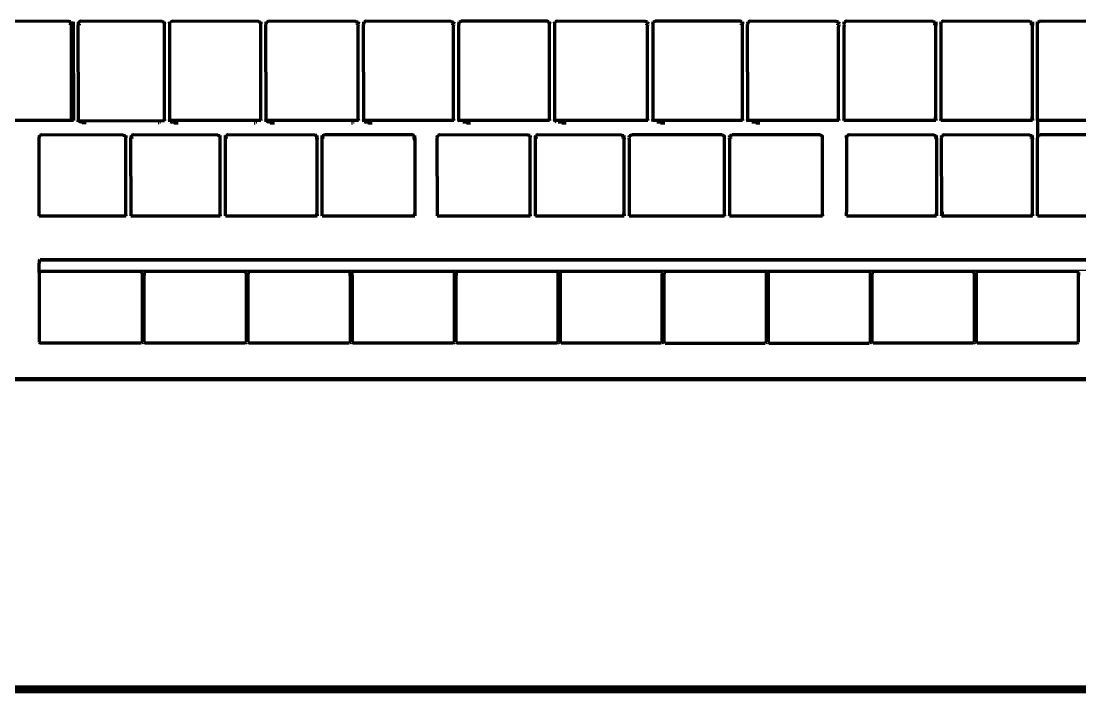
# Model space of a CAD drawing. Header units: millimetres. Extents: x 4307 to 31003, y 2809 to 20009.
# Drawn here: x 11537.9 to 11681.6, y 9454 to 9545 of the extents above; entities that cross this region are included whole.
import ezdxf

# ---------------------------------------------------------------- set-up
doc = ezdxf.new("R2010")
doc.units = ezdxf.units.MM
doc.layers.add('ProfileEdges', color=7, linetype='Continuous')

msp = doc.modelspace()

# ---------------------------------------------------------------- linework, layer by layer
for p, q in [((11544.31, 9544.88), (11544.56, 9544.88)), ((11544.56, 9544.88), (11544.93, 9544.88)), ((11545.68, 9544.88), (11545.6, 9544.88)), ((11545.94, 9544.88), (11545.68, 9544.88)), ((11557.24, 9544.88), (11556.98, 9544.88)), ((11557.33, 9544.88), (11557.24, 9544.88)), ((11558.01, 9544.88), (11558.1, 9544.88)), ((11570.06, 9544.88), (11570.31, 9544.88)), ((11570.31, 9544.88), (11570.4, 9544.88)), ((11571.08, 9544.88), (11571.17, 9544.88)), ((11583.3, 9544.88), (11583.56, 9544.88)), ((11583.56, 9544.88), (11583.64, 9544.88)), ((11584.33, 9544.88), (11584.41, 9544.88)), ((11584.41, 9544.88), (11584.67, 9544.88)), ((11596.23, 9544.88), (11596.49, 9544.88)), ((11596.49, 9544.88), (11596.58, 9544.88)), ((11597.26, 9544.88), (11597.35, 9544.88)), ((11597.35, 9544.88), (11597.6, 9544.88)), ((11609.24, 9544.88), (11609.5, 9544.88)), ((11609.5, 9544.88), (11609.58, 9544.88)), ((11610.27, 9544.88), (11610.36, 9544.88)), ((11610.36, 9544.88), (11610.61, 9544.88)), ((11622.56, 9544.88), (11622.82, 9544.88)), ((11622.82, 9544.88), (11622.91, 9544.88)), ((11623.59, 9544.88), (11623.68, 9544.88)), ((11623.68, 9544.88), (11623.93, 9544.88)), ((11635.43, 9544.88), (11635.68, 9544.88)), ((11635.68, 9544.88), (11635.77, 9544.88)), ((11636.46, 9544.88), (11636.54, 9544.88)), ((11636.54, 9544.88), (11636.8, 9544.88)), ((11648.5, 9544.88), (11648.76, 9544.88)), ((11648.76, 9544.88), (11648.84, 9544.88)), ((11649.53, 9544.88), (11649.61, 9544.88)), ((11649.61, 9544.88), (11649.87, 9544.88)), ((11661.66, 9544.88), (11661.81, 9544.88)), ((11661.87, 9544.86), (11662, 9544.88)), ((11662.69, 9544.88), (11662.77, 9544.88)), ((11662.77, 9544.88), (11663.03, 9544.88)), ((11674.78, 9544.88), (11674.93, 9544.88)), ((11674.99, 9544.86), (11675.12, 9544.88)), ((11675.8, 9544.88), (11675.89, 9544.88)), ((11675.89, 9544.88), (11676.15, 9544.88)), ((11544.63, 9544.54), (11544.31, 9544.54)), ((11544.93, 9544.54), (11544.63, 9544.54)), ((11545.6, 9544.54), (11545.94, 9544.54)), ((11557.24, 9544.54), (11557.33, 9544.54)), ((11570.4, 9544.54), (11570.31, 9544.54)), ((11583.64, 9544.54), (11583.3, 9544.54)), ((11596.58, 9544.54), (11596.23, 9544.54)), ((11597.35, 9544.54), (11597.26, 9544.54)), ((11609.58, 9544.54), (11609.5, 9544.54)), ((11622.91, 9544.54), (11622.56, 9544.54)), ((11623.68, 9544.54), (11623.59, 9544.54)), ((11635.77, 9544.54), (11635.43, 9544.54)), ((11636.54, 9544.54), (11636.46, 9544.54)), ((11648.84, 9544.54), (11648.5, 9544.54)), ((11649.62, 9544.54), (11649.53, 9544.54)), ((11661.93, 9544.54), (11661.66, 9544.54)), ((11662, 9544.54), (11661.93, 9544.54)), ((11675.05, 9544.54), (11674.78, 9544.54)), ((11675.12, 9544.54), (11675.05, 9544.54)), ((11675.89, 9544.54), (11675.8, 9544.54)), ((11540.38, 9529.48), (11540.29, 9529.48)), ((11540.29, 9529.15), (11540.38, 9529.15)), ((11551.72, 9529.52), (11540.38, 9529.48)), ((11552.07, 9529.48), (11551.98, 9529.48)), ((11551.98, 9529.15), (11552.07, 9529.15)), ((11552.84, 9529.48), (11552.75, 9529.48)), ((11552.75, 9529.15), (11553.09, 9529.15)), ((11564.55, 9529.52), (11552.84, 9529.48)), ((11564.89, 9529.48), (11564.81, 9529.48)), ((11564.81, 9529.15), (11564.89, 9529.15)), ((11565.66, 9529.48), (11565.58, 9529.48)), ((11565.58, 9529.15), (11565.92, 9529.15)), ((11577.68, 9529.52), (11565.66, 9529.48)), ((11578.02, 9529.48), (11577.94, 9529.48)), ((11577.94, 9529.15), (11578.02, 9529.15)), ((11578.79, 9529.48), (11578.71, 9529.48)), ((11578.71, 9529.15), (11579.05, 9529.15)), ((11591.21, 9529.48), (11578.79, 9529.48)), ((11591.29, 9529.48), (11591.21, 9529.48)), ((11591.22, 9529.15), (11591.29, 9529.15)), ((11594.41, 9529.48), (11594.33, 9529.48)), ((11606.63, 9529.52), (11594.41, 9529.48)), ((11606.97, 9529.48), (11606.89, 9529.48)), ((11606.89, 9529.15), (11606.97, 9529.15)), ((11607.74, 9529.48), (11607.66, 9529.48)), ((11607.66, 9529.15), (11608, 9529.15)), ((11619.36, 9529.52), (11607.74, 9529.48)), ((11619.36, 9529.15), (11619.65, 9529.15)), ((11619.7, 9529.48), (11619.62, 9529.48)), ((11619.65, 9529.15), (11619.7, 9529.15)), ((11620.48, 9529.48), (11620.39, 9529.48)), ((11620.39, 9529.15), (11620.48, 9529.15)), ((11633.24, 9529.48), (11620.48, 9529.48)), ((11633.33, 9529.48), (11633.24, 9529.48)), ((11634.1, 9529.48), (11634.01, 9529.48)), ((11634.01, 9529.15), (11634.36, 9529.15)), ((11646.56, 9529.48), (11634.1, 9529.48)), ((11646.64, 9529.48), (11646.56, 9529.48)), ((11649.97, 9529.48), (11649.89, 9529.48)), ((11649.89, 9529.15), (11649.97, 9529.15)), ((11661.77, 9529.52), (11649.97, 9529.48)), ((11661.77, 9529.15), (11662.06, 9529.15)), ((11662.11, 9529.48), (11662.02, 9529.48)), ((11662.06, 9529.15), (11662.11, 9529.15)), ((11662.88, 9529.48), (11662.79, 9529.48)), ((11662.79, 9529.15), (11662.88, 9529.15)), ((11674.78, 9529.52), (11662.88, 9529.48)), ((11674.78, 9529.15), (11675.07, 9529.15)), ((11675.12, 9529.48), (11675.03, 9529.48)), ((11675.07, 9529.15), (11675.12, 9529.15)), ((11675.8, 9529.48), (11675.89, 9529.48)), ((11675.8, 9529.15), (11675.89, 9529.15)), ((11675.89, 9529.48), (11687.79, 9529.48)), ((11540.43, 9511.33), (11540.43, 9512.47)), ((11540.43, 9512.47), (11742.2, 9512.47)), ((11742.2, 9511.14), (11540.43, 9511.14)), ((11540.43, 9511.14), (11540.43, 9511.04))]:
    msp.add_line(p, q)
at = {"layer": 'ProfileEdges', "lineweight": 211}
for p, q in [((11544.31, 9544.92), (11533.14, 9544.97)), ((11544.56, 9544.88), (11544.31, 9544.92)), ((11544.63, 9544.62), (11544.56, 9544.88)), ((11544.93, 9544.88), (11544.93, 9544.54)), ((11545.6, 9544.88), (11545.62, 9544.62)), ((11545.62, 9544.62), (11545.68, 9544.88)), ((11545.94, 9544.97), (11545.68, 9544.88)), ((11556.98, 9544.92), (11545.94, 9544.97)), ((11556.98, 9544.92), (11557.24, 9544.88)), ((11557.24, 9544.88), (11557.3, 9544.62)), ((11557.3, 9544.62), (11557.33, 9544.88)), ((11558.03, 9544.62), (11558.01, 9544.88)), ((11558.03, 9544.62), (11558.1, 9544.88)), ((11558.1, 9544.88), (11558.2, 9544.88)), ((11558.35, 9544.97), (11558.2, 9544.88)), ((11570.06, 9544.92), (11558.35, 9544.97)), ((11570.06, 9544.92), (11570.31, 9544.88)), ((11570.31, 9544.88), (11570.38, 9544.62)), ((11570.4, 9544.88), (11570.38, 9544.62)), ((11571.08, 9544.88), (11571.1, 9544.62)), ((11571.1, 9544.62), (11571.17, 9544.88)), ((11571.17, 9544.88), (11571.27, 9544.88)), ((11571.43, 9544.97), (11571.27, 9544.88)), ((11583.3, 9544.92), (11571.43, 9544.97)), ((11583.3, 9544.92), (11583.56, 9544.88)), ((11583.56, 9544.88), (11583.62, 9544.62)), ((11583.64, 9544.88), (11583.62, 9544.62)), ((11584.33, 9544.88), (11584.35, 9544.62)), ((11584.35, 9544.62), (11584.41, 9544.88)), ((11584.67, 9544.97), (11584.41, 9544.88)), ((11596.23, 9544.92), (11584.67, 9544.97)), ((11596.23, 9544.92), (11596.49, 9544.88)), ((11596.49, 9544.88), (11596.55, 9544.62)), ((11596.58, 9544.88), (11596.55, 9544.62)), ((11597.26, 9544.88), (11597.28, 9544.62)), ((11597.28, 9544.62), (11597.35, 9544.88)), ((11597.35, 9544.88), (11597.6, 9544.97)), ((11609.24, 9544.97), (11597.6, 9544.97)), ((11609.5, 9544.88), (11609.24, 9544.97)), ((11609.56, 9544.62), (11609.5, 9544.88)), ((11609.58, 9544.88), (11609.56, 9544.62)), ((11610.29, 9544.62), (11610.27, 9544.88)), ((11610.29, 9544.62), (11610.36, 9544.88)), ((11610.61, 9544.97), (11610.36, 9544.88)), ((11622.56, 9544.92), (11610.61, 9544.97)), ((11622.82, 9544.88), (11622.56, 9544.92)), ((11622.82, 9544.88), (11622.89, 9544.62)), ((11622.91, 9544.88), (11622.89, 9544.62)), ((11623.59, 9544.88), (11623.61, 9544.62)), ((11623.61, 9544.62), (11623.68, 9544.88)), ((11623.68, 9544.88), (11623.93, 9544.97)), ((11635.43, 9544.97), (11623.93, 9544.97)), ((11635.68, 9544.88), (11635.43, 9544.97)), ((11635.68, 9544.88), (11635.75, 9544.62)), ((11635.77, 9544.88), (11635.75, 9544.62)), ((11636.46, 9544.88), (11636.48, 9544.62)), ((11636.54, 9544.88), (11636.48, 9544.62)), ((11636.8, 9544.97), (11636.54, 9544.88)), ((11648.5, 9544.92), (11636.8, 9544.97)), ((11648.76, 9544.88), (11648.5, 9544.92)), ((11648.76, 9544.88), (11648.82, 9544.62)), ((11648.84, 9544.88), (11648.82, 9544.62)), ((11649.53, 9544.88), (11649.55, 9544.62)), ((11649.55, 9544.62), (11649.61, 9544.88)), ((11649.87, 9544.97), (11649.61, 9544.88)), ((11661.66, 9544.92), (11649.87, 9544.97)), ((11661.66, 9544.92), (11661.81, 9544.88)), ((11661.81, 9544.88), (11661.87, 9544.86)), ((11661.87, 9544.86), (11661.92, 9544.63)), ((11662, 9544.88), (11662, 9544.54)), ((11662.69, 9544.88), (11662.71, 9544.62)), ((11662.71, 9544.62), (11662.77, 9544.88)), ((11663.03, 9544.97), (11662.77, 9544.88)), ((11674.78, 9544.92), (11663.03, 9544.97)), ((11674.78, 9544.92), (11674.93, 9544.88)), ((11674.93, 9544.88), (11674.99, 9544.86)), ((11675.03, 9544.63), (11674.99, 9544.86)), ((11675.12, 9544.88), (11675.12, 9544.54)), ((11675.83, 9544.62), (11675.8, 9544.88)), ((11675.83, 9544.62), (11675.89, 9544.88)), ((11675.89, 9544.88), (11676.15, 9544.97)), ((11687.54, 9544.92), (11676.15, 9544.97)), ((11544.63, 9544.54), (11544.63, 9544.62)), ((11544.63, 9544.54), (11544.63, 9531.62)), ((11544.93, 9544.54), (11544.95, 9531.5)), ((11545.62, 9544.62), (11545.6, 9544.54)), ((11545.62, 9531.62), (11545.6, 9544.54)), ((11557.33, 9544.54), (11557.3, 9544.62)), ((11557.3, 9544.24), (11557.33, 9544.54)), ((11557.3, 9531.62), (11557.3, 9544.24)), ((11558.03, 9531.62), (11558.03, 9544.62)), ((11570.4, 9544.54), (11570.38, 9544.62)), ((11570.38, 9544.24), (11570.4, 9544.54)), ((11570.38, 9531.62), (11570.38, 9544.24)), ((11571.1, 9544.62), (11571.08, 9544.54)), ((11571.1, 9531.62), (11571.08, 9544.54)), ((11583.64, 9544.54), (11583.62, 9544.62)), ((11583.62, 9544.24), (11583.64, 9544.54)), ((11583.62, 9531.62), (11583.62, 9544.24)), ((11584.35, 9544.62), (11584.33, 9544.54)), ((11584.35, 9531.62), (11584.33, 9544.54)), ((11596.58, 9544.54), (11596.55, 9544.62)), ((11596.55, 9544.24), (11596.58, 9544.54)), ((11596.55, 9531.62), (11596.55, 9544.24)), ((11597.28, 9544.62), (11597.26, 9544.54)), ((11597.28, 9544.24), (11597.26, 9544.54)), ((11597.28, 9531.62), (11597.28, 9544.24)), ((11609.58, 9544.54), (11609.56, 9544.62)), ((11609.56, 9544.24), (11609.58, 9544.54)), ((11609.56, 9531.62), (11609.56, 9544.24)), ((11610.29, 9531.62), (11610.29, 9544.62)), ((11622.91, 9544.54), (11622.89, 9544.62)), ((11622.89, 9544.24), (11622.91, 9544.54)), ((11622.89, 9531.62), (11622.89, 9544.24)), ((11623.61, 9544.62), (11623.59, 9544.54)), ((11623.59, 9544.54), (11623.61, 9531.62)), ((11635.77, 9544.54), (11635.75, 9544.62)), ((11635.75, 9544.24), (11635.77, 9544.54)), ((11635.75, 9531.62), (11635.75, 9544.24)), ((11636.48, 9544.62), (11636.46, 9544.54)), ((11636.48, 9531.62), (11636.46, 9544.54)), ((11648.82, 9544.62), (11648.84, 9544.54)), ((11648.84, 9544.54), (11648.82, 9544.24)), ((11648.82, 9531.62), (11648.82, 9544.24)), ((11649.55, 9544.62), (11649.53, 9544.54)), ((11649.53, 9544.54), (11649.55, 9544.24)), ((11649.55, 9531.62), (11649.55, 9544.24)), ((11661.92, 9544.63), (11661.93, 9544.54)), ((11661.93, 9544.54), (11661.98, 9544.24)), ((11662, 9544.54), (11661.98, 9544.24)), ((11661.98, 9544.24), (11661.98, 9531.99)), ((11662.71, 9544.62), (11662.69, 9544.54)), ((11662.69, 9544.54), (11662.71, 9531.99)), ((11675.03, 9544.63), (11675.05, 9544.54)), ((11675.05, 9544.54), (11675.1, 9544.24)), ((11675.12, 9544.54), (11675.1, 9544.24)), ((11675.1, 9544.24), (11675.1, 9531.99)), ((11675.8, 9544.54), (11675.83, 9544.62)), ((11675.83, 9544.24), (11675.8, 9544.54)), ((11675.83, 9531.62), (11675.83, 9544.24)), ((11661.93, 9531.49), (11661.98, 9531.99)), ((11661.98, 9531.99), (11662, 9531.5)), ((11662.71, 9531.99), (11662.71, 9531.62)), ((11675.05, 9531.49), (11675.1, 9531.99)), ((11675.1, 9531.99), (11675.12, 9531.5)), ((11544.6, 9531.5), (11532.87, 9531.5)), ((11544.6, 9531.5), (11544.63, 9531.62)), ((11544.95, 9531.5), (11544.6, 9531.5)), ((11545.62, 9531.62), (11545.6, 9531.5)), ((11545.6, 9531.32), (11545.6, 9531.5)), ((11545.6, 9531.5), (11545.68, 9531.47)), ((11545.67, 9531.5), (11545.62, 9531.62)), ((11545.68, 9531.47), (11557.27, 9531.48)), ((11545.73, 9531.37), (11545.68, 9531.47)), ((11545.94, 9531.26), (11545.73, 9531.37)), ((11546.36, 9531.26), (11545.94, 9531.26)), ((11546.67, 9531.17), (11546.13, 9531.17)), ((11556.57, 9531.17), (11556.45, 9531.17)), ((11556.79, 9531.26), (11556.71, 9531.26)), ((11557.27, 9531.48), (11557.3, 9531.62)), ((11557.27, 9531.48), (11557.33, 9531.5)), ((11557.3, 9531.62), (11557.33, 9531.5)), ((11558.01, 9531.5), (11558.03, 9531.62)), ((11558.01, 9531.5), (11558.01, 9531.32)), ((11558.06, 9531.5), (11558.01, 9531.5)), ((11558.06, 9531.5), (11558.03, 9531.62)), ((11558.1, 9531.35), (11558.06, 9531.5)), ((11570.34, 9531.48), (11558.06, 9531.5)), ((11558.1, 9531.35), (11558.35, 9531.26)), ((11558.82, 9531.26), (11558.35, 9531.26)), ((11558.58, 9531.17), (11559.15, 9531.17)), ((11569.48, 9531.17), (11569.6, 9531.17)), ((11569.83, 9531.26), (11569.75, 9531.26)), ((11570.38, 9531.62), (11570.34, 9531.48)), ((11570.4, 9531.5), (11570.34, 9531.48)), ((11570.38, 9531.62), (11570.4, 9531.5)), ((11571.08, 9531.5), (11571.1, 9531.62)), ((11571.08, 9531.5), (11571.08, 9531.32)), ((11571.17, 9531.48), (11571.08, 9531.5)), ((11571.16, 9531.5), (11571.1, 9531.62)), ((11571.21, 9531.37), (11571.17, 9531.48)), ((11583.59, 9531.48), (11571.17, 9531.48)), ((11571.43, 9531.26), (11571.21, 9531.37)), ((11571.9, 9531.26), (11571.43, 9531.26)), ((11571.66, 9531.17), (11572.23, 9531.17)), ((11582.71, 9531.17), (11582.82, 9531.17)), ((11583.06, 9531.26), (11582.98, 9531.26)), ((11583.59, 9531.48), (11583.62, 9531.62)), ((11583.64, 9531.5), (11583.59, 9531.48)), ((11583.62, 9531.62), (11583.64, 9531.5)), ((11584.33, 9531.5), (11584.35, 9531.62)), ((11584.33, 9531.5), (11584.33, 9531.32)), ((11584.38, 9531.5), (11584.33, 9531.5)), ((11584.35, 9531.62), (11584.38, 9531.5)), ((11584.38, 9531.5), (11584.41, 9531.35)), ((11596.52, 9531.48), (11584.38, 9531.5)), ((11584.41, 9531.35), (11584.67, 9531.26)), ((11585.14, 9531.26), (11584.67, 9531.26)), ((11584.91, 9531.17), (11585.48, 9531.17)), ((11596.52, 9531.48), (11596.55, 9531.62)), ((11596.58, 9531.5), (11596.52, 9531.48)), ((11596.55, 9531.62), (11596.58, 9531.5)), ((11597.26, 9531.5), (11597.28, 9531.62)), ((11597.26, 9531.5), (11597.26, 9531.37)), ((11597.31, 9531.5), (11597.26, 9531.5)), ((11597.28, 9531.62), (11597.31, 9531.5)), ((11597.31, 9531.5), (11597.35, 9531.35)), ((11609.53, 9531.5), (11597.31, 9531.5)), ((11597.37, 9531.35), (11597.35, 9531.35)), ((11598.4, 9531.26), (11597.79, 9531.26)), ((11598.3, 9531.17), (11598.87, 9531.17)), ((11609.56, 9531.62), (11609.53, 9531.5)), ((11609.58, 9531.5), (11609.53, 9531.5)), ((11609.56, 9531.62), (11609.58, 9531.5)), ((11610.27, 9531.5), (11610.29, 9531.62)), ((11610.27, 9531.5), (11610.27, 9531.36)), ((11610.34, 9531.5), (11610.27, 9531.5)), ((11610.34, 9531.5), (11610.29, 9531.62)), ((11610.4, 9531.37), (11610.34, 9531.5)), ((11622.86, 9531.5), (11610.34, 9531.5)), ((11610.51, 9531.32), (11610.4, 9531.37)), ((11611.38, 9531.26), (11610.77, 9531.26)), ((11611.26, 9531.17), (11611.83, 9531.17)), ((11622.86, 9531.5), (11622.89, 9531.62)), ((11622.91, 9531.5), (11622.86, 9531.5)), ((11622.89, 9531.62), (11622.91, 9531.5)), ((11623.59, 9531.5), (11623.61, 9531.62)), ((11623.59, 9531.5), (11623.59, 9531.37)), ((11623.64, 9531.5), (11623.59, 9531.5)), ((11623.64, 9531.5), (11623.61, 9531.62)), ((11623.68, 9531.35), (11623.64, 9531.5)), ((11635.72, 9531.5), (11623.64, 9531.5)), ((11623.7, 9531.35), (11623.68, 9531.35)), ((11624.72, 9531.27), (11624.12, 9531.26)), ((11624.64, 9531.17), (11625.21, 9531.17)), ((11635.75, 9531.62), (11635.72, 9531.5)), ((11635.77, 9531.5), (11635.72, 9531.5)), ((11635.75, 9531.62), (11635.77, 9531.5)), ((11636.46, 9531.5), (11636.48, 9531.62)), ((11636.46, 9531.5), (11636.46, 9531.37)), ((11636.51, 9531.5), (11636.46, 9531.5)), ((11636.48, 9531.62), (11636.51, 9531.5)), ((11636.51, 9531.5), (11636.54, 9531.36)), ((11648.79, 9531.5), (11636.51, 9531.5)), ((11637.65, 9531.26), (11637.04, 9531.26)), ((11637.57, 9531.17), (11638.14, 9531.17)), ((11648.82, 9531.62), (11648.79, 9531.5)), ((11648.84, 9531.5), (11648.79, 9531.5)), ((11648.82, 9531.62), (11648.84, 9531.5)), ((11649.53, 9531.5), (11649.55, 9531.62)), ((11649.6, 9531.5), (11649.53, 9531.5)), ((11649.6, 9531.5), (11649.55, 9531.62)), ((11661.93, 9531.49), (11649.6, 9531.5)), ((11662, 9531.5), (11661.93, 9531.49)), ((11662.69, 9531.5), (11662.71, 9531.62)), ((11662.76, 9531.5), (11662.69, 9531.5)), ((11662.76, 9531.5), (11662.71, 9531.62)), ((11675.05, 9531.49), (11662.76, 9531.5)), ((11675.12, 9531.5), (11675.05, 9531.49)), ((11675.8, 9531.5), (11675.83, 9531.62)), ((11675.88, 9531.5), (11675.8, 9531.5)), ((11675.8, 9531.5), (11675.8, 9529.48)), ((11675.88, 9531.5), (11675.83, 9531.62)), ((11687.81, 9531.49), (11675.88, 9531.5)), ((11540.29, 9529.48), (11540.31, 9529.22)), ((11540.29, 9529.15), (11540.31, 9529.22)), ((11540.31, 9518.7), (11540.29, 9529.15)), ((11540.38, 9529.48), (11540.31, 9529.22)), ((11540.63, 9529.57), (11540.38, 9529.48)), ((11551.72, 9529.52), (11540.63, 9529.57)), ((11551.72, 9529.52), (11551.98, 9529.48)), ((11551.98, 9529.48), (11552.05, 9529.22)), ((11552.07, 9529.48), (11552.05, 9529.22)), ((11552.05, 9529.22), (11552.07, 9529.15)), ((11552.05, 9528.85), (11552.07, 9529.15)), ((11552.75, 9529.48), (11552.77, 9529.22)), ((11552.77, 9529.22), (11552.75, 9529.15)), ((11552.77, 9518.7), (11552.75, 9529.15)), ((11552.84, 9529.48), (11552.77, 9529.22)), ((11553.09, 9529.57), (11552.84, 9529.48)), ((11564.55, 9529.52), (11553.09, 9529.57)), ((11564.55, 9529.52), (11564.81, 9529.48)), ((11564.87, 9529.22), (11564.81, 9529.48)), ((11564.87, 9529.22), (11564.89, 9529.48)), ((11564.89, 9529.15), (11564.87, 9529.22)), ((11564.87, 9528.85), (11564.89, 9529.15)), ((11565.6, 9529.22), (11565.58, 9529.48)), ((11565.58, 9529.15), (11565.6, 9529.22)), ((11565.6, 9518.7), (11565.58, 9529.15)), ((11565.66, 9529.48), (11565.6, 9529.22)), ((11565.92, 9529.57), (11565.66, 9529.48)), ((11577.68, 9529.52), (11565.92, 9529.57)), ((11577.94, 9529.48), (11577.68, 9529.52)), ((11577.94, 9529.48), (11577.94, 9529.15)), ((11577.94, 9529.15), (11578, 9528.85)), ((11578.02, 9529.15), (11578, 9528.85)), ((11578.02, 9529.15), (11578.02, 9529.48)), ((11578.73, 9529.22), (11578.71, 9529.48)), ((11578.71, 9529.15), (11578.73, 9529.22)), ((11578.73, 9528.85), (11578.71, 9529.15)), ((11578.73, 9529.22), (11578.79, 9529.48)), ((11578.79, 9529.48), (11579.05, 9529.57)), ((11590.95, 9529.57), (11579.05, 9529.57)), ((11591.21, 9529.48), (11590.95, 9529.57)), ((11591.21, 9529.48), (11591.21, 9529.24)), ((11591.22, 9529.15), (11591.21, 9529.24)), ((11591.27, 9528.85), (11591.22, 9529.15)), ((11591.29, 9529.15), (11591.27, 9528.85)), ((11591.29, 9529.15), (11591.29, 9529.48)), ((11594.35, 9529.22), (11594.33, 9529.48)), ((11594.33, 9529.15), (11594.35, 9529.22)), ((11594.35, 9518.7), (11594.33, 9529.15)), ((11594.35, 9529.22), (11594.41, 9529.48)), ((11594.67, 9529.57), (11594.41, 9529.48)), ((11606.63, 9529.52), (11594.67, 9529.57)), ((11606.89, 9529.48), (11606.63, 9529.52)), ((11606.89, 9529.48), (11606.95, 9529.22)), ((11606.95, 9529.22), (11606.97, 9529.48)), ((11606.97, 9529.15), (11606.95, 9529.22)), ((11606.95, 9528.85), (11606.97, 9529.15)), ((11607.66, 9529.48), (11607.68, 9529.22)), ((11607.66, 9529.15), (11607.68, 9529.22)), ((11607.68, 9518.7), (11607.66, 9529.15)), ((11607.68, 9529.22), (11607.74, 9529.48)), ((11608, 9529.57), (11607.74, 9529.48)), ((11619.36, 9529.52), (11608, 9529.57)), ((11619.36, 9529.52), (11619.62, 9529.48)), ((11619.62, 9529.48), (11619.65, 9529.15)), ((11619.65, 9529.15), (11619.68, 9528.85)), ((11619.7, 9529.15), (11619.68, 9528.85)), ((11619.7, 9529.15), (11619.7, 9529.48)), ((11620.41, 9529.22), (11620.39, 9529.48)), ((11620.39, 9529.15), (11620.41, 9529.22)), ((11620.41, 9528.85), (11620.39, 9529.15)), ((11620.41, 9529.22), (11620.48, 9529.48)), ((11620.48, 9529.48), (11620.73, 9529.57)), ((11632.99, 9529.57), (11620.73, 9529.57)), ((11632.99, 9529.57), (11633.24, 9529.48)), ((11633.31, 9529.22), (11633.24, 9529.48)), ((11633.31, 9529.22), (11633.33, 9529.48)), ((11633.33, 9529.15), (11633.31, 9529.22)), ((11633.31, 9528.85), (11633.33, 9529.15)), ((11634.04, 9529.22), (11634.01, 9529.48)), ((11634.01, 9529.15), (11634.04, 9529.22)), ((11634.04, 9528.85), (11634.01, 9529.15)), ((11634.04, 9529.22), (11634.1, 9529.48)), ((11634.1, 9529.48), (11634.36, 9529.57)), ((11646.3, 9529.57), (11634.36, 9529.57)), ((11646.3, 9529.57), (11646.56, 9529.48)), ((11646.62, 9529.22), (11646.56, 9529.48)), ((11646.62, 9529.22), (11646.64, 9529.48)), ((11646.64, 9529.15), (11646.62, 9529.22)), ((11646.62, 9528.85), (11646.64, 9529.15)), ((11649.91, 9529.22), (11649.89, 9529.48)), ((11649.89, 9529.15), (11649.91, 9529.22)), ((11649.89, 9529.15), (11649.91, 9519.07)), ((11649.97, 9529.48), (11649.91, 9529.22)), ((11650.23, 9529.57), (11649.97, 9529.48)), ((11661.77, 9529.52), (11650.23, 9529.57)), ((11661.77, 9529.52), (11662.02, 9529.48)), ((11662.02, 9529.48), (11662.06, 9529.15)), ((11662.06, 9529.15), (11662.09, 9528.85)), ((11662.11, 9529.15), (11662.09, 9528.85)), ((11662.11, 9529.15), (11662.11, 9529.48)), ((11662.81, 9529.22), (11662.79, 9529.48)), ((11662.79, 9529.15), (11662.81, 9529.22)), ((11662.81, 9518.7), (11662.79, 9529.15)), ((11662.81, 9529.22), (11662.88, 9529.48)), ((11663.14, 9529.57), (11662.88, 9529.48)), ((11674.78, 9529.52), (11663.14, 9529.57)), ((11674.78, 9529.52), (11675.03, 9529.48)), ((11675.03, 9529.48), (11675.07, 9529.15)), ((11675.07, 9529.15), (11675.1, 9528.85)), ((11675.12, 9529.15), (11675.1, 9528.85)), ((11675.12, 9529.15), (11675.12, 9529.48)), ((11675.8, 9529.31), (11675.89, 9529.48)), ((11675.8, 9529.48), (11675.8, 9529.31)), ((11675.8, 9529.31), (11675.83, 9529.22)), ((11675.83, 9529.22), (11675.8, 9529.15)), ((11675.83, 9528.85), (11675.8, 9529.15)), ((11675.89, 9529.48), (11676.15, 9529.57)), ((11687.54, 9529.57), (11676.15, 9529.57)), ((11552.05, 9518.7), (11552.05, 9528.85)), ((11564.87, 9518.7), (11564.87, 9528.85)), ((11578, 9528.85), (11578, 9519.07)), ((11578.73, 9518.7), (11578.73, 9528.85)), ((11591.27, 9528.85), (11591.27, 9519.07)), ((11606.95, 9518.7), (11606.95, 9528.85)), ((11619.68, 9528.85), (11619.68, 9519.07)), ((11620.41, 9518.7), (11620.41, 9528.85)), ((11633.31, 9518.7), (11633.31, 9528.85)), ((11634.04, 9518.7), (11634.04, 9528.85)), ((11646.62, 9518.7), (11646.62, 9528.85)), ((11662.09, 9528.85), (11662.09, 9519.07)), ((11675.1, 9528.85), (11675.1, 9519.07)), ((11675.83, 9518.7), (11675.83, 9528.85)), ((11578, 9519.07), (11577.94, 9518.68)), ((11578, 9519.07), (11578.02, 9518.58)), ((11591.27, 9519.07), (11591.21, 9518.68)), ((11591.27, 9519.07), (11591.29, 9518.58)), ((11619.68, 9519.07), (11619.62, 9518.68)), ((11619.68, 9519.07), (11619.7, 9518.58)), ((11649.91, 9518.7), (11649.91, 9519.07)), ((11662.09, 9519.07), (11662.02, 9518.68)), ((11662.09, 9519.07), (11662.11, 9518.58)), ((11662.88, 9519.09), (11662.88, 9518.58)), ((11675.1, 9519.07), (11675.03, 9518.68)), ((11675.1, 9519.07), (11675.12, 9518.58)), ((11540.29, 9518.58), (11540.31, 9518.7)), ((11540.29, 9518.58), (11540.34, 9518.58)), ((11540.31, 9518.7), (11540.34, 9518.58)), ((11540.34, 9518.58), (11552.02, 9518.58)), ((11552.02, 9518.58), (11552.05, 9518.7)), ((11552.02, 9518.58), (11552.07, 9518.58)), ((11552.05, 9518.7), (11552.07, 9518.58)), ((11552.75, 9518.58), (11552.77, 9518.7)), ((11552.75, 9518.58), (11552.8, 9518.58)), ((11552.77, 9518.7), (11552.8, 9518.58)), ((11552.8, 9518.58), (11564.84, 9518.58)), ((11564.84, 9518.58), (11564.87, 9518.7)), ((11564.84, 9518.58), (11564.89, 9518.58)), ((11564.87, 9518.7), (11564.89, 9518.58)), ((11565.58, 9518.58), (11565.6, 9518.7)), ((11565.58, 9518.58), (11565.65, 9518.58)), ((11565.65, 9518.58), (11565.6, 9518.7)), ((11565.65, 9518.58), (11577.92, 9518.58)), ((11577.92, 9518.58), (11577.94, 9518.68)), ((11577.92, 9518.58), (11578.02, 9518.58)), ((11578.71, 9518.58), (11578.73, 9518.7)), ((11578.71, 9518.58), (11578.78, 9518.58)), ((11578.78, 9518.58), (11578.73, 9518.7)), ((11578.78, 9518.58), (11591.19, 9518.58)), ((11591.19, 9518.58), (11591.21, 9518.68)), ((11591.19, 9518.58), (11591.29, 9518.58)), ((11594.33, 9518.58), (11594.35, 9518.7)), ((11594.33, 9518.58), (11594.4, 9518.58)), ((11594.4, 9518.58), (11594.35, 9518.7)), ((11594.4, 9518.58), (11606.92, 9518.58)), ((11606.92, 9518.58), (11606.95, 9518.7)), ((11606.92, 9518.58), (11606.97, 9518.58)), ((11606.95, 9518.7), (11606.97, 9518.58)), ((11607.66, 9518.58), (11607.68, 9518.7)), ((11607.66, 9518.58), (11607.71, 9518.58)), ((11607.68, 9518.7), (11607.71, 9518.58)), ((11607.71, 9518.58), (11619.6, 9518.58)), ((11619.6, 9518.58), (11619.62, 9518.68)), ((11619.6, 9518.58), (11619.7, 9518.58)), ((11620.39, 9518.58), (11620.41, 9518.7)), ((11620.39, 9518.58), (11620.46, 9518.58)), ((11620.46, 9518.58), (11620.41, 9518.7)), ((11620.46, 9518.58), (11633.28, 9518.58)), ((11633.28, 9518.58), (11633.31, 9518.7)), ((11633.28, 9518.58), (11633.33, 9518.58)), ((11633.31, 9518.7), (11633.33, 9518.58)), ((11634.01, 9518.58), (11634.04, 9518.7)), ((11634.01, 9518.58), (11634.09, 9518.58)), ((11634.09, 9518.58), (11634.04, 9518.7)), ((11634.09, 9518.58), (11646.59, 9518.58)), ((11646.59, 9518.58), (11646.62, 9518.7)), ((11646.59, 9518.58), (11646.64, 9518.58)), ((11646.62, 9518.7), (11646.64, 9518.58)), ((11649.89, 9518.58), (11649.91, 9518.7)), ((11649.89, 9518.58), (11649.94, 9518.58)), ((11649.94, 9518.58), (11649.91, 9518.7)), ((11649.94, 9518.58), (11662, 9518.58)), ((11662, 9518.58), (11662.02, 9518.68)), ((11662, 9518.58), (11662.11, 9518.58)), ((11662.79, 9518.58), (11662.81, 9518.7)), ((11662.79, 9518.58), (11662.84, 9518.58)), ((11662.84, 9518.58), (11662.81, 9518.7)), ((11662.84, 9518.58), (11662.88, 9518.58)), ((11662.88, 9518.58), (11675.02, 9518.58)), ((11675.02, 9518.58), (11675.03, 9518.68)), ((11675.02, 9518.58), (11675.12, 9518.58)), ((11675.8, 9518.58), (11675.83, 9518.7)), ((11675.8, 9518.58), (11675.85, 9518.58)), ((11675.85, 9518.58), (11675.83, 9518.7)), ((11675.85, 9518.58), (11687.77, 9518.58)), ((11540.29, 9512.45), (11540.43, 9512.6)), ((11540.29, 9512.55), (11540.29, 9512.45)), ((11540.29, 9512.45), (11540.29, 9512.13)), ((11540.29, 9512.02), (11540.29, 9512.13)), ((11540.29, 9510.89), (11540.29, 9512.02)), ((11742.2, 9512.6), (11540.43, 9512.6)), ((11540.29, 9510.89), (11540.43, 9511.04)), ((11540.29, 9510.89), (11540.29, 9510.46)), ((11540.29, 9510.46), (11540.29, 9501.43)), ((11540.43, 9511.04), (11554.14, 9511.04)), ((11554.14, 9511.04), (11554.27, 9510.89)), ((11554.14, 9510.7), (11554.27, 9510.7)), ((11554.27, 9510.7), (11554.27, 9510.89)), ((11554.27, 9510.7), (11554.55, 9510.7)), ((11554.27, 9510.7), (11554.27, 9501.43)), ((11554.68, 9511.04), (11554.55, 9510.89)), ((11554.55, 9510.89), (11554.55, 9510.7)), ((11554.55, 9510.7), (11554.55, 9510.46)), ((11554.55, 9501.43), (11554.55, 9510.46)), ((11554.68, 9511.04), (11568.25, 9511.04)), ((11568.25, 9511.04), (11568.39, 9510.89)), ((11568.39, 9510.7), (11568.39, 9510.89)), ((11568.39, 9510.7), (11568.67, 9510.7)), ((11568.39, 9510.7), (11568.39, 9501.43)), ((11568.8, 9511.04), (11568.67, 9510.89)), ((11568.67, 9510.89), (11568.67, 9510.7)), ((11568.67, 9510.7), (11568.8, 9510.7)), ((11568.67, 9501.43), (11568.67, 9510.7)), ((11568.8, 9511.04), (11582.37, 9511.04)), ((11582.37, 9511.04), (11582.51, 9510.89)), ((11582.51, 9510.7), (11582.51, 9510.89)), ((11582.51, 9510.7), (11582.79, 9510.7)), ((11582.51, 9510.46), (11582.51, 9510.7)), ((11582.51, 9510.46), (11582.51, 9501.43)), ((11582.79, 9510.89), (11582.92, 9511.04)), ((11582.79, 9510.7), (11582.79, 9510.89)), ((11582.79, 9510.46), (11582.79, 9510.7)), ((11582.79, 9510.46), (11582.79, 9501.43)), ((11582.92, 9511.04), (11596.49, 9511.04)), ((11596.49, 9511.04), (11596.63, 9510.89)), ((11596.49, 9510.7), (11596.63, 9510.7)), ((11596.63, 9510.89), (11596.63, 9510.7)), ((11596.63, 9510.7), (11596.91, 9510.7)), ((11596.63, 9510.7), (11596.63, 9501.43)), ((11596.9, 9510.89), (11597.04, 9511.04)), ((11596.9, 9510.89), (11596.91, 9510.7)), ((11596.91, 9510.7), (11596.9, 9510.46)), ((11596.9, 9501.43), (11596.9, 9510.46)), ((11597.04, 9511.04), (11610.61, 9511.04)), ((11610.61, 9511.04), (11610.75, 9510.89)), ((11610.75, 9510.7), (11610.75, 9510.89)), ((11610.75, 9510.7), (11611.02, 9510.7)), ((11610.75, 9501.43), (11610.75, 9510.7)), ((11611.02, 9510.89), (11611.16, 9511.04)), ((11611.02, 9510.89), (11611.02, 9510.7)), ((11611.02, 9510.7), (11611.16, 9510.7)), ((11611.02, 9510.7), (11611.02, 9501.43)), ((11611.16, 9511.04), (11624.73, 9511.04)), ((11624.73, 9511.04), (11624.87, 9510.89)), ((11624.73, 9510.7), (11624.87, 9510.7)), ((11624.87, 9510.89), (11624.87, 9510.7)), ((11624.87, 9510.7), (11625.14, 9510.7)), ((11624.87, 9501.43), (11624.87, 9510.7)), ((11625.28, 9511.04), (11625.14, 9510.89)), ((11625.14, 9510.89), (11625.14, 9510.7)), ((11625.14, 9501.43), (11625.14, 9510.7)), ((11625.28, 9511.04), (11638.85, 9511.04)), ((11638.85, 9511.04), (11638.99, 9510.89)), ((11638.85, 9510.7), (11638.99, 9510.7)), ((11638.99, 9510.89), (11638.99, 9510.7)), ((11638.99, 9510.7), (11639.26, 9510.7)), ((11638.99, 9510.7), (11638.99, 9501.43)), ((11639.26, 9510.89), (11639.4, 9511.04)), ((11639.26, 9510.89), (11639.26, 9510.7)), ((11639.26, 9510.7), (11639.4, 9510.7)), ((11639.26, 9510.7), (11639.26, 9501.43)), ((11639.4, 9511.04), (11652.97, 9511.04)), ((11652.97, 9511.04), (11653.11, 9510.89)), ((11652.97, 9510.7), (11653.11, 9510.7)), ((11653.11, 9510.89), (11653.11, 9510.7)), ((11653.11, 9510.7), (11653.38, 9510.7)), ((11653.11, 9510.7), (11653.11, 9501.43)), ((11653.52, 9511.04), (11653.38, 9510.89)), ((11653.38, 9510.89), (11653.38, 9510.7)), ((11653.38, 9510.7), (11653.52, 9510.7)), ((11653.38, 9501.43), (11653.38, 9510.7)), ((11653.52, 9511.04), (11667.09, 9511.04)), ((11667.09, 9511.04), (11667.23, 9510.89)), ((11667.09, 9510.7), (11667.23, 9510.7)), ((11667.23, 9510.7), (11667.23, 9510.89)), ((11667.23, 9510.7), (11667.5, 9510.7)), ((11667.23, 9510.7), (11667.23, 9501.43)), ((11667.64, 9511.04), (11667.5, 9510.89)), ((11667.5, 9510.89), (11667.5, 9510.7)), ((11667.5, 9510.7), (11667.64, 9510.7)), ((11667.5, 9510.7), (11667.5, 9501.43)), ((11667.64, 9511.04), (11681.21, 9511.04)), ((11681.21, 9511.04), (11681.35, 9510.89)), ((11681.21, 9510.7), (11681.35, 9510.7)), ((11681.35, 9510.89), (11681.35, 9510.7)), ((11681.35, 9510.7), (11681.62, 9510.7)), ((11681.35, 9510.7), (11681.35, 9501.43)), ((11540.29, 9501.43), (11540.43, 9501.29)), ((11554.14, 9501.29), (11540.43, 9501.29)), ((11554.27, 9501.43), (11554.14, 9501.29)), ((11554.55, 9501.43), (11554.68, 9501.29)), ((11568.25, 9501.29), (11554.68, 9501.29)), ((11568.25, 9501.29), (11568.39, 9501.43)), ((11568.67, 9501.43), (11568.8, 9501.29)), ((11582.37, 9501.29), (11568.8, 9501.29)), ((11582.51, 9501.43), (11582.37, 9501.29)), ((11582.79, 9501.43), (11582.92, 9501.29)), ((11596.49, 9501.29), (11582.92, 9501.29)), ((11596.49, 9501.29), (11596.63, 9501.43)), ((11596.9, 9501.43), (11597.04, 9501.29)), ((11610.61, 9501.29), (11597.04, 9501.29)), ((11610.61, 9501.29), (11610.75, 9501.43)), ((11611.16, 9501.29), (11611.02, 9501.43)), ((11624.73, 9501.29), (11611.16, 9501.29)), ((11624.87, 9501.43), (11624.73, 9501.29)), ((11625.28, 9501.29), (11625.14, 9501.43)), ((11625.28, 9501.29), (11638.85, 9501.29)), ((11638.99, 9501.43), (11638.85, 9501.29)), ((11639.26, 9501.43), (11639.4, 9501.29)), ((11639.4, 9501.29), (11652.97, 9501.29)), ((11653.11, 9501.43), (11652.97, 9501.29)), ((11653.52, 9501.29), (11653.38, 9501.43)), ((11667.09, 9501.29), (11653.52, 9501.29)), ((11667.09, 9501.29), (11667.23, 9501.43)), ((11667.64, 9501.31), (11667.5, 9501.43)), ((11681.21, 9501.31), (11667.64, 9501.31)), ((11681.21, 9501.31), (11681.35, 9501.43)), ((11508.2, 9496.5), (11807.42, 9496.5)), ((11807.25, 9496.32), (11508.37, 9496.32)), ((11980.82, 9454.62), (11495.77, 9454.62)), ((11962.46, 9453.99), (11495.7, 9454)), ((11514.14, 9454.22), (11962.44, 9454.22))]:
    msp.add_line(p, q, dxfattribs=at)

doc.saveas('drawing.dxf')
